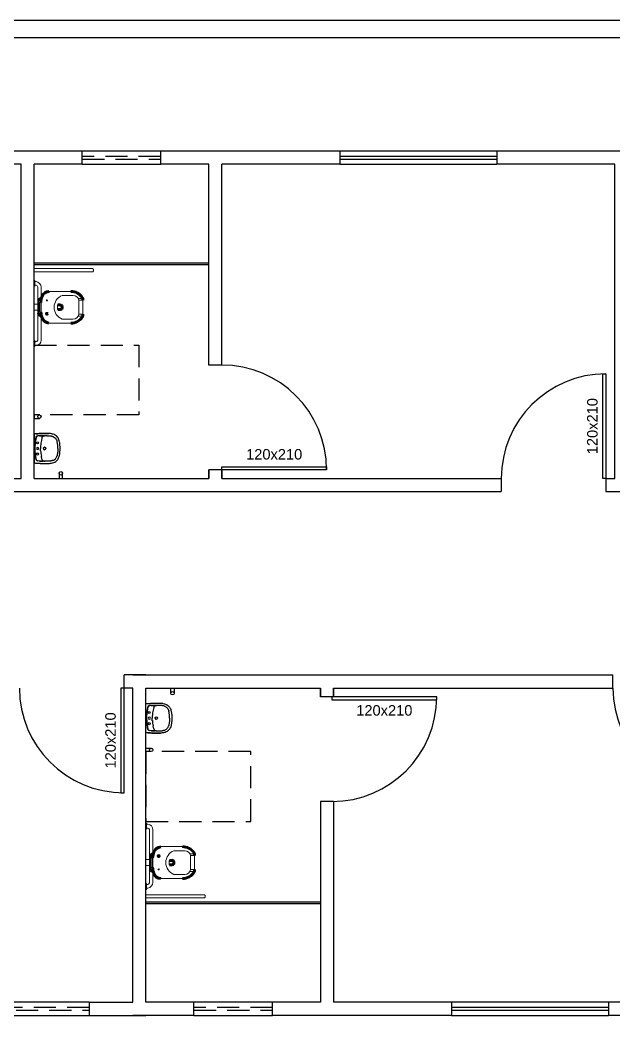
# Model space of a CAD drawing. Header units: centimetres. Extents: x 45464 to 685908, y 11779 to 14769.
# Drawn here: x 675155 to 675835, y 13613 to 14769 of the extents above; entities that cross this region are included whole.
import ezdxf
from ezdxf.enums import TextEntityAlignment as Align

# ---------------------------------------------------------------- set-up
doc = ezdxf.new("R2010")
doc.units = ezdxf.units.CM
doc.header["$LTSCALE"] = 4
doc.linetypes.add('DASHED2', pattern=[9.525, 6.35, -3.175])
for name, color, linetype in [('0.1', 1, 'Continuous'), ('0.2', 2, 'Continuous'), ('0.4', 4, 'Continuous'), ('0.6', 6, 'Continuous'), ('02-CONT', 2, 'Continuous'), ('08', 8, 'Continuous'), ('PDF1_PH - Metal', 253, 'Continuous'), ('PROJEÇÕES', 1, 'DASHED2')]:
    doc.layers.add(name, color=color, linetype=linetype)
doc.styles.add('2mm 1-50', font='arial.ttf', dxfattribs={"height": 0.1})

# ---------------------------------------------------------------- blocks, each defined once
blk = doc.blocks.new('1_00e-flat-52-flat-1')
at = {"color": 1}
blk.add_arc((34.1, 62.7), 120, 180, 270, dxfattribs=at)
at = {"layer": '02-CONT'}
blk.add_lwpolyline([(34.1, 62.7), (30.5, 62.7), (30.5, -57.3), (34.1, -57.3)], close=True, dxfattribs=at)
blk = doc.blocks.new('1_00e-flat-51-flat-1')
at = {"color": 1}
blk.add_arc((-62.7, -34.1), 120, 0, 90, dxfattribs=at)
at = {"layer": '02-CONT'}
blk.add_lwpolyline([(-62.7, -34.1), (-62.7, -30.5), (57.3, -30.5), (57.3, -34.1)], close=True, dxfattribs=at)
blk = doc.blocks.new('1_00e-flat-49-flat-1')
at = {"color": 1}
blk.add_arc((34.1, -62.7), 120, 90, 180, dxfattribs=at)
at = {"layer": '02-CONT'}
blk.add_lwpolyline([(34.1, -62.7), (30.5, -62.7), (30.5, 57.3), (34.1, 57.3)], close=True, dxfattribs=at)
blk = doc.blocks.new('1_00e-flat-41-flat-1')
at = {"color": 1}
blk.add_arc((34.1, 62.7), 120, 180, 270, dxfattribs=at)
at = {"layer": '02-CONT'}
blk.add_lwpolyline([(34.1, 62.7), (30.5, 62.7), (30.5, -57.3), (34.1, -57.3)], close=True, dxfattribs=at)
blk = doc.blocks.new('Barra 3-flat-26-flat-1')
at = {"layer": 'PDF1_PH - Metal', "lineweight": 9}
for points in [[(-25386.6, 19064.8), (-25386.6, 19071.5), (-25385.8, 19071.5), (-25385.8, 19064.8)], [(-25386.6, 18995.8), (-25386.6, 19002.6), (-25385.8, 19002.6), (-25385.8, 18995.8)]]:
    blk.add_lwpolyline(points, close=True, dxfattribs=at)
for points in [[(-25384.5, 19070.3), (-25385.8, 19070.3)], [(-25384.5, 19066), (-25385.8, 19066)], [(-25382.4, 19003.4), (-25382.4, 19064.4)], [(-25378.6, 19003.4), (-25378.6, 19064.4)], [(-25384.5, 19001.3), (-25385.8, 19001.3)], [(-25384.5, 18997.1), (-25385.8, 18997.1)]]:
    blk.add_lwpolyline(points, dxfattribs=at)
for centre, radius, start, end in [((-25384.7, 19064.1), 6.14, 0.0361, 87.9477), ((-25384.6, 19063.8), 2.26, 14.5016, 88.1815), ((-25385.6, 19004), 6.99, 278.6936, 357.1299), ((-25384.7, 19003.6), 2.27, 273.7735, 356.2236)]:
    blk.add_arc(centre, radius, start, end, dxfattribs=at)
blk = doc.blocks.new('bacia sanit-flat-24-flat-1')
at = {"layer": 'PDF1_PH - Metal', "lineweight": 9}
for points in [[(16680.1, -24414.1), (16655.1, -24414.1)], [(16682.6, -24418.8), (16682.2, -24418.8), (16681.8, -24418.8), (16681.3, -24418.8), (16680.5, -24418.8), (16672, -24418.8), (16671.6, -24418.8), (16671.2, -24418.8), (16670.8, -24418.8), (16670.3, -24418.8)], [(16693.7, -24422.2), (16688.6, -24422.2)], [(16643.3, -24428.9), (16638.2, -24428.9)], [(16643.3, -24425.3), (16643.3, -24425.6), (16643.3, -24439.1), (16643.3, -24439.9)], [(16644.1, -24437.4), (16644.1, -24437), (16644.1, -24436.6), (16644.1, -24428.1), (16644.1, -24427.7), (16644.1, -24427.2)], [(16644.5, -24426.8), (16644.5, -24426.8), (16645, -24426.8), (16645.4, -24426.8), (16645.8, -24426.8), (16645.8, -24432.3), (16645.8, -24437.8), (16645.4, -24437.8), (16645, -24437.8), (16644.5, -24437.8)], [(16665.7, -24429.8), (16665.3, -24429.8), (16664.8, -24429.8), (16664.8, -24430.2), (16664.8, -24430.6), (16664.8, -24431.1), (16664.8, -24431.5), (16664.8, -24431.9), (16664.8, -24432.3), (16664.8, -24432.7), (16664.8, -24433.2), (16664.8, -24433.6), (16664.8, -24434), (16664.8, -24434.4), (16664.8, -24434.9), (16665.3, -24434.9), (16665.3, -24434.9)], [(16689.4, -24424.3), (16693.6, -24424.3), (16694, -24424.3)], [(16689.4, -24429.4), (16689.4, -24428.9), (16689.4, -24428.5), (16689.4, -24428.1), (16689.4, -24427.7), (16689.4, -24427.2), (16689.4, -24426.8), (16689.4, -24426.4), (16689.4, -24426), (16689.4, -24425.6), (16689.4, -24425.1), (16689.4, -24424.7), (16689.4, -24424.3)], [(16689.4, -24424.3), (16693.6, -24424.3), (16694, -24424.3)], [(16689.4, -24435.7), (16689.4, -24435.3), (16689.4, -24434.9), (16689.4, -24434.4), (16689.4, -24434), (16689.4, -24433.6), (16689.4, -24433.2), (16689.4, -24432.7), (16689.4, -24432.3), (16689.4, -24431.9), (16689.4, -24431.5), (16689.4, -24431.1), (16689.4, -24430.6), (16689.4, -24430.2), (16689.4, -24429.4)], [(16694, -24440.4), (16694, -24439.9), (16694, -24439.5), (16694, -24439.1), (16694, -24438.7), (16694, -24438.2), (16694, -24437.8), (16694, -24437.4), (16694, -24437), (16694, -24436.6), (16694, -24436.1), (16694, -24435.7), (16694, -24435.3), (16694, -24434.9), (16694, -24434.4), (16694, -24434), (16694, -24433.6), (16694, -24433.2), (16694, -24432.7), (16694, -24432.3), (16694, -24431.9), (16694, -24431.5), (16694, -24431.1), (16694, -24430.6), (16694, -24430.2), (16694, -24429.8), (16694, -24429.4), (16694, -24428.9), (16694, -24428.5), (16694, -24428.1), (16694, -24427.7), (16694, -24427.2), (16694, -24426.8), (16694, -24426.4), (16694, -24426), (16694, -24425.6), (16694, -24425.1), (16694, -24424.7), (16694, -24424.3)], [(16643.3, -24435.7), (16638.2, -24435.7)], [(16670.3, -24445.9), (16670.8, -24445.9), (16671.2, -24445.9), (16671.6, -24445.9), (16672, -24445.9), (16680.5, -24445.9), (16680.9, -24445.9), (16681.3, -24445.9), (16681.8, -24445.9), (16682.2, -24445.9), (16682.6, -24445.9)], [(16693.7, -24442.5), (16688.6, -24442.5)], [(16689.4, -24440.4), (16689.4, -24439.9), (16689.4, -24439.5), (16689.4, -24439.1), (16689.4, -24438.7), (16689.4, -24438.2), (16689.4, -24437.8), (16689.4, -24437.4), (16689.4, -24437), (16689.4, -24436.6), (16689.4, -24436.1), (16689.4, -24435.7)], [(16689.4, -24440.4), (16693.6, -24440.4), (16694, -24440.4)], [(16655.1, -24450.5), (16680.1, -24450.5)]]:
    blk.add_lwpolyline(points, dxfattribs=at)
at = {"layer": 'PDF1_PH - Metal', "lineweight": 211}
for points in [[(16694, -24424.3, 0.086524), (16693.5, -24421.5, 0.264906), (16680.1, -24414.1)], [(16694, -24440.4, -0.086524), (16693.5, -24443.1, -0.264906), (16680.1, -24450.5)]]:
    blk.add_lwpolyline(points, format="xyb", dxfattribs=at)
blk.add_lwpolyline([(16670.3, -24432.3), (16670.3, -24432.3), (16670.3, -24432.3)], dxfattribs=at)
blk.add_circle((16652.8, -24424.9), 0.635, dxfattribs=at)
at = {"layer": 'PDF1_PH - Metal', "lineweight": 9}
blk.add_circle((16652.8, -24440.2), 0.635, dxfattribs=at)
at = {"layer": 'PDF1_PH - Metal', "lineweight": 211}
for centre, radius, start, end in [((16646.3, -24425.4), 3.02, 85.7407, 182.7074), ((16673.4, -24429), 27.6, 161.1987, 175.573), ((16656.6, -24424.4), 10.3, 98.1951, 155.373), ((16666.6, -23393.8), 1036, 269.9217, 270.0783), ((16667.8, -24432.3), 2.55, 275.8679, 84.1321), ((16646.3, -24439.1), 3.16, 195.3968, 271.8339), ((16672, -24436.5), 26.2, 182.9027, 198.9861), ((16655.4, -24441.7), 8.83, 202.1944, 269.6783), ((16666.6, -25678.1), 1243.2, 89.9347, 90.0653)]:
    blk.add_arc(centre, radius, start, end, dxfattribs=at)
at = {"layer": 'PDF1_PH - Metal', "lineweight": 9}
for centre, radius, start, end in [((16675.5, -24432.3), 14.5, 110.9822, 249.0178), ((16682.7, -24425.6), 6.82, 11.172, 90.6439), ((16644.5, -24427.2), 0.423, 90, 180), ((16644.5, -24437.4), 0.423, 180, 270), ((16682.7, -24439), 6.82, 269.3561, 348.828)]:
    blk.add_arc(centre, radius, start, end, dxfattribs=at)
blk = doc.blocks.new('L.51_P-flat-24-flat-1')
at = {"layer": '08'}
for p, q in [((0, 16), (0, 15.9)), ((0, -15.9), (0, 15.9)), ((0.6, 16.6), (0.6, 16.6)), ((0.6, 16.6), (0.7, 16.6)), ((2.3, 16.8), (2.3, 16.8)), ((6.1, 14.4), (4.1, 14.3)), ((6.1, 14.4), (4.1, 14.3)), ((6.1, 14.4), (6.1, 14.4)), ((8.9, 12.1), (8.2, 9)), ((11, 14.6), (10.2, 14.6)), ((11.9, 14.6), (12.2, 14.6)), ((16.6, 17.2), (16.6, 17.2)), ((21.1, 13.8), (21.1, 13.8)), ((0.8, 0), (0.8, 0)), ((1.8, 10.3), (1.8, 10.3)), ((1.8, -10.3), (1.8, -10.3)), ((8.9, -12.1), (8.2, -9)), ((0, -16), (0, -15.9)), ((0.6, -16.6), (0.6, -16.6)), ((0.7, -16.6), (0.6, -16.6)), ((2.3, -16.8), (2.3, -16.8)), ((6.1, -14.4), (4.1, -14.3)), ((6.1, -14.4), (4.1, -14.3)), ((6.1, -14.4), (6.1, -14.4)), ((11, -14.6), (10.2, -14.6)), ((11.9, -14.6), (12.2, -14.6)), ((16.6, -17.2), (16.6, -17.2)), ((21.1, -13.8), (21.1, -13.8))]:
    blk.add_line(p, q, dxfattribs=at)
for points in [[(0, 16), (0, 16, -0.380329), (0.6, 16.6)], [(0.7, 16.6), (0.7, 16.6, -0.007418), (2.3, 16.8)], [(2.3, 12.9), (2.3, 12.9, 0.047394), (0.8, 2.2)], [(0.8, 0), (0.8, 0, -0.05776), (2.3, 12.9)], [(2.3, 16.8, -0.006011), (4.1, 16.9, -0.005348), (6.8, 17.1, -0.004521), (12.1, 17.2, -0.006524), (14.4, 17.3, -0.013546), (16.6, 17.2)], [(2.3, 16.8, -0.00678), (3.9, 16.9, -0.004564), (5.7, 17, -0.002524), (7.5, 17.1, -0.004352), (12.1, 17.2, -0.006501), (14.4, 17.3, -0.013543), (16.6, 17.2)], [(4.1, 14.3), (4.1, 14.3, 0.334834), (2.3, 12.9)], [(2.3, 12.9), (2.3, 12.9, -0.332962), (4.1, 14.3)], [(2.3, 12.9), (2.3, 12.9, -0.000374), (2.3, 12.9)], [(4.1, 14.3), (4.1, 14.3, 0.000631), (4.1, 14.3)], [(11, 14.6, -0.005207), (9.8, 14.6, 0.005375), (9.2, 14.6, 0.00664), (8.6, 14.6, 0.004375), (7.9, 14.6, 0.001156), (6.7, 14.5, -0.003092), (6.1, 14.4)], [(6.1, 14.4, 0.002091), (6.5, 14.5, 0.001464), (7.6, 14.5, -0.004115), (8.4, 14.6, -0.007251), (9.2, 14.6)], [(8.9, 12.1), (8.9, 12.1, -0.307483), (11.5, 14.5)], [(9.2, 14.6, -0.00474), (9.5, 14.6, -0.002257), (9.8, 14.6, 0.000797), (10.2, 14.6)], [(11.6, 14.6), (11.6, 14.6, 0.000884), (11, 14.6)], [(11.6, 14.6, -0.048484), (11.6, 14.6, -0.048279), (11.6, 14.6, -0.084885), (11.6, 14.6, -0.141909), (11.6, 14.5, -0.057696), (11.6, 14.5, -0.043541), (11.6, 14.5, -0.040045), (11.6, 14.5, -0.034229), (11.6, 14.5, -0.023292), (11.6, 14.5, -0.016532), (11.6, 14.5, -0.014864), (11.5, 14.5, -0.018599), (11.5, 14.5, -0.010502), (11.5, 14.5)], [(11.7, 14.6), (11.7, 14.6, -0.021484), (11.6, 14.6)], [(11.6, 14.6, -0.041118), (11.6, 14.6, -0.033041), (11.6, 14.6, -0.026349), (11.6, 14.6, -0.020575), (11.6, 14.6, -0.016329), (11.6, 14.6, -0.013256), (11.6, 14.6, -0.016526), (11.6, 14.6, -0.01256), (11.6, 14.6, -0.007787), (11.7, 14.6)], [(11.6, 14.6, -0.032299), (11.6, 14.6, -0.039418), (11.6, 14.6, -0.046129), (11.6, 14.6, -0.058765), (11.6, 14.6, -0.15242), (11.6, 14.6, -0.058959), (11.6, 14.6, -0.046419), (11.6, 14.6, 0.005047), (11.6, 14.6, 0.034816), (11.6, 14.6, 0.004251), (11.6, 14.6, -0.041022), (11.6, 14.6)], [(18.6, 14.4, 0.025995), (16.2, 14.6, 0.0078), (15.4, 14.6, 0.006638), (12.2, 14.6)], [(16.6, 17.2, -0.021184), (18.8, 17, -0.011263), (19.8, 16.8)], [(21.1, 13.8, 0.022641), (19.9, 14.1, 0.018458), (18.6, 14.4)], [(19.8, 16.8, -0.041222), (22.4, 16.1, -0.064156), (24.9, 14.8, -0.11159), (27.5, 11.9, -0.047064), (28.4, 9.9, -0.01722), (28.7, 8.9, -0.01972), (29.1, 7.2, -0.013523), (29.3, 5.6, -0.009069), (29.5, 4)], [(21.1, 13.8, -0.030827), (22.2, 13.4, -0.09604), (24.4, 11.8, -0.063195), (25.3, 10.4, -0.034611), (25.9, 9.3, -0.022848), (26.2, 8.3)], [(0.8, 2.2), (0.8, 2.2, 0.010006), (0.8, 0)], [(0.8, -2.2), (0.8, -2.2, -0.010006), (0.8, 0)], [(7.3, 2.9, 0.012649), (7.2, 0.9, 0.007226), (7.2, 0)], [(10.5, 0), (10.5, 0, -0.124906), (10.7, 0.7)], [(10.7, 0.8), (10.7, 0.8, -0.2534), (11.9, 1.4)], [(12.1, 1.4), (12.1, 1.4, -0.381509), (13.4, 0)], [(26.9, 4.1, 0.00807), (26.7, 5.4, 0.011919), (26.5, 6.7, 0.013199), (26.3, 7.8, 0.008071), (26.2, 8.3)], [(27, 3.2), (27, 3.2, 0.005718), (26.9, 4.1)], [(27.1, 0), (27.1, 0, 0.019657), (27, 3.2)], [(29.5, 4), (29.5, 4, -0.024376), (29.7, 0)], [(29.7, 0), (29.7, 0, -0.024234), (29.5, -4)], [(0.8, 0), (0.8, 0, 0.05776), (2.3, -12.9)], [(2.3, -12.9), (2.3, -12.9, -0.047394), (0.8, -2.2)], [(7.3, -2.9, -0.012649), (7.2, -0.9, -0.007226), (7.2, 0)], [(10.5, 0), (10.5, 0, 0.124906), (10.7, -0.7)], [(10.7, -0.8), (10.7, -0.8, 0.2534), (11.9, -1.4)], [(12.1, -1.4), (12.1, -1.4, 0.381509), (13.4, 0)], [(29.5, -4, -0.007611), (29.3, -5.6, -0.01342), (29.1, -7.2, -0.036993), (28.4, -9.9, -0.053243), (27.3, -12.2, -0.127567), (24.2, -15.2, -0.05263), (21.9, -16.3, -0.024865), (20.3, -16.7, -0.007061), (19.8, -16.8)], [(21.1, -13.8, 0.030827), (22.2, -13.4, 0.09604), (24.4, -11.8, 0.063195), (25.3, -10.4, 0.034611), (25.9, -9.3, 0.022848), (26.2, -8.3)], [(26.9, -4.1, -0.00807), (26.7, -5.4, -0.011919), (26.5, -6.7, -0.013199), (26.3, -7.8, -0.008071), (26.2, -8.3)], [(27, -3.2), (27, -3.2, -0.005718), (26.9, -4.1)], [(27.1, 0), (27.1, 0, -0.019657), (27, -3.2)], [(0.6, -16.6), (0.6, -16.6, -0.380301), (0, -16)], [(2.3, -16.8), (2.3, -16.8, -0.007612), (0.7, -16.6)], [(4.1, -14.3), (4.1, -14.3, -0.334834), (2.3, -12.9)], [(2.3, -12.9), (2.3, -12.9, 0.000374), (2.3, -12.9)], [(2.3, -12.9), (2.3, -12.9, 0.332966), (4.1, -14.3)], [(2.3, -16.8, 0.006011), (4.1, -16.9, 0.005348), (6.8, -17.1, 0.004521), (12.1, -17.2, 0.006524), (14.4, -17.3, 0.013546), (16.6, -17.2)], [(16.6, -17.2, -0.014577), (14.4, -17.3, -0.005049), (13, -17.3, -0.003057), (11.2, -17.2, -0.003579), (6.6, -17.1, -0.005839), (3.9, -16.9, -0.006773), (2.3, -16.8)], [(4.1, -14.3), (4.1, -14.3, -0.000631), (4.1, -14.3)], [(11, -14.6, 0.005207), (9.8, -14.6, -0.005375), (9.2, -14.6, -0.00664), (8.6, -14.6, -0.004375), (7.9, -14.6, -0.001156), (6.7, -14.5, 0.003092), (6.1, -14.4)], [(6.1, -14.4, -0.002091), (6.5, -14.5, -0.001464), (7.6, -14.5, 0.004115), (8.4, -14.6, 0.007251), (9.2, -14.6)], [(8.9, -12.1), (8.9, -12.1, 0.307483), (11.5, -14.5)], [(9.2, -14.6, 0.00474), (9.5, -14.6, 0.002257), (9.8, -14.6, -0.000797), (10.2, -14.6)], [(11.6, -14.6), (11.6, -14.6, -0.000884), (11, -14.6)], [(11.6, -14.6, 0.048484), (11.6, -14.6, 0.048279), (11.6, -14.6, 0.084885), (11.6, -14.6, 0.141909), (11.6, -14.5, 0.057696), (11.6, -14.5, 0.043541), (11.6, -14.5, 0.040045), (11.6, -14.5, 0.034229), (11.6, -14.5, 0.023292), (11.6, -14.5, 0.016532), (11.6, -14.5, 0.014864), (11.5, -14.5, 0.018599), (11.5, -14.5, 0.010502), (11.5, -14.5)], [(11.5, -14.5, 0.009681), (11.5, -14.5, 0.009978), (11.5, -14.5, 0.026851), (11.5, -14.5, 0.027297), (11.5, -14.5, 0.027498), (11.5, -14.5, 0.032168), (11.5, -14.5, 0.049163), (11.5, -14.5, 0.186923), (11.5, -14.5, 0.107041), (11.5, -14.5, 0.038487), (11.5, -14.5, 0.012498), (11.5, -14.5, -0.025241), (11.5, -14.5, -0.046032), (11.5, -14.5)], [(11.5, -14.5, 0.031436), (11.5, -14.6, 0.037384), (11.5, -14.6, 0.040471), (11.5, -14.6, 0.050709), (11.5, -14.6, 0.178998), (11.5, -14.6, 0.053532), (11.5, -14.6, 0.043329), (11.5, -14.6, 0.036196), (11.5, -14.6, 0.039167), (11.5, -14.6, -0.07472), (11.5, -14.6, 0.042333), (11.5, -14.6)], [(11.5, -14.6, 0.034945), (11.5, -14.6, 0.02698), (11.5, -14.6, 0.021593), (11.5, -14.6, 0.016954), (11.5, -14.6, 0.017111), (11.5, -14.6, 0.016189), (11.5, -14.6, 0.01233), (11.6, -14.6, 0.012048), (11.6, -14.6)], [(11.7, -14.6), (11.7, -14.6, 0.021484), (11.6, -14.6)], [(11.6, -14.6, 0.032299), (11.6, -14.6, 0.039418), (11.6, -14.6, 0.046129), (11.6, -14.6, 0.058765), (11.6, -14.6, 0.15242), (11.6, -14.6, 0.058959), (11.6, -14.6, 0.046419), (11.6, -14.6, -0.005047), (11.6, -14.6, -0.034816), (11.6, -14.6, -0.004251), (11.6, -14.6, 0.041022), (11.6, -14.6)], [(11.6, -14.6, 0.041118), (11.6, -14.6, 0.033041), (11.6, -14.6, 0.026349), (11.6, -14.6, 0.020575), (11.6, -14.6, 0.016329), (11.6, -14.6, 0.013256), (11.6, -14.6, 0.016526), (11.6, -14.6, 0.01256), (11.6, -14.6, 0.007787), (11.7, -14.6)], [(12.2, -14.6, 0.002269), (13.8, -14.7, 0.004998), (15, -14.6, 0.007991), (16.2, -14.6, 0.025422), (18.6, -14.4)], [(19.8, -16.8, -0.02367), (17.6, -17.1, -0.009145), (16.6, -17.2)], [(18.6, -14.4, 0.020568), (20, -14.1, 0.019806), (21.1, -13.8)]]:
    blk.add_lwpolyline(points, format="xyb", dxfattribs=at)
at = {"layer": '08', "ltscale": 27.502596}
for centre in [(3.8, 6.4), (3.8, -6.4)]:
    blk.add_circle(centre, 1.22, dxfattribs=at)
at = {"layer": '08'}
for centre, radius, start, end in [((3.9, 0), 1.22, 0, 180), ((3.9, 0), 1.22, 180, 360), ((51.2, -0.7), 44, 167.345, 175.384), ((51.2, 0.7), 44, 184.616, 192.655)]:
    blk.add_arc(centre, radius, start, end, dxfattribs=at)
for centre, major_axis, ratio, start_param, end_param in [((12, 11.4), (-0.71, 3.15), 0.999971, 6.072313, 6.14966), ((11.9, 0), (-0.03, 1.44), 0.991671, 0.983616, 1.029637), ((11.9, 0), (-0.06, 1.44), 0.992169, 1.011226, 1.027848), ((12, 0), (-0.13, 1.46), 0.992499, 6.08291, 6.210576), ((11.9, 0), (-0.03, -1.44), 0.991671, 5.253548, 5.29957), ((11.9, 0), (-0.06, -1.44), 0.992169, 5.255337, 5.27196), ((12, 0), (-0.13, -1.46), 0.992499, 0.072609, 0.200275), ((11.5, -15.2), (-0.347, 0.538), 0.98852, 5.563301, 5.699979), ((11.5, -15.2), (-0.424, -0.48), 0.993745, 3.733046, 3.862859), ((12, -11.4), (-0.71, -3.15), 0.999971, 0.133525, 0.210872)]:
    blk.add_ellipse(centre, major_axis=major_axis, ratio=ratio, start_param=start_param, end_param=end_param, dxfattribs=at)
blk = doc.blocks.new('1_00e-flat-39-flat-1')
at = {"color": 1}
blk.add_arc((-62.7, 34.1), 120, 270, 0, dxfattribs=at)
at = {"layer": '02-CONT'}
blk.add_lwpolyline([(-62.7, 34.1), (-62.7, 30.5), (57.3, 30.5), (57.3, 34.1)], close=True, dxfattribs=at)
blk = doc.blocks.new('Barra 3-flat-24-flat-1')
at = {"layer": 'PDF1_PH - Metal', "lineweight": 9}
for points in [[(-25386.6, -18995.8), (-25386.6, -19002.6), (-25385.8, -19002.6), (-25385.8, -18995.8)], [(-25386.6, -19064.8), (-25386.6, -19071.5), (-25385.8, -19071.5), (-25385.8, -19064.8)]]:
    blk.add_lwpolyline(points, close=True, dxfattribs=at)
for points in [[(-25384.5, -18997.1), (-25385.8, -18997.1)], [(-25384.5, -19001.3), (-25385.8, -19001.3)], [(-25382.4, -19003.4), (-25382.4, -19064.4)], [(-25378.6, -19003.4), (-25378.6, -19064.4)], [(-25384.5, -19066), (-25385.8, -19066)], [(-25384.5, -19070.3), (-25385.8, -19070.3)]]:
    blk.add_lwpolyline(points, dxfattribs=at)
for centre, radius, start, end in [((-25385.6, -19004), 6.99, 2.8701, 81.3064), ((-25384.7, -19003.6), 2.27, 3.7764, 86.2265), ((-25384.7, -19064.1), 6.14, 272.0523, 359.9639), ((-25384.6, -19063.8), 2.26, 271.8185, 345.4984)]:
    blk.add_arc(centre, radius, start, end, dxfattribs=at)
blk = doc.blocks.new('bacia sanit-flat-22-flat-1')
at = {"layer": 'PDF1_PH - Metal', "lineweight": 9}
for points in [[(16655.1, 24450.5), (16680.1, 24450.5)], [(16643.3, 24435.7), (16638.2, 24435.7)], [(16643.3, 24425.3), (16643.3, 24425.6), (16643.3, 24439.1), (16643.3, 24439.9)], [(16644.1, 24437.4), (16644.1, 24437), (16644.1, 24436.6), (16644.1, 24428.1), (16644.1, 24427.7), (16644.1, 24427.2)], [(16644.5, 24426.8), (16644.5, 24426.8), (16645, 24426.8), (16645.4, 24426.8), (16645.8, 24426.8), (16645.8, 24432.3), (16645.8, 24437.8), (16645.4, 24437.8), (16645, 24437.8), (16644.5, 24437.8)], [(16665.7, 24429.8), (16665.3, 24429.8), (16664.8, 24429.8), (16664.8, 24430.2), (16664.8, 24430.6), (16664.8, 24431.1), (16664.8, 24431.5), (16664.8, 24431.9), (16664.8, 24432.3), (16664.8, 24432.7), (16664.8, 24433.2), (16664.8, 24433.6), (16664.8, 24434), (16664.8, 24434.4), (16664.8, 24434.9), (16665.3, 24434.9), (16665.3, 24434.9)], [(16670.3, 24445.9), (16670.8, 24445.9), (16671.2, 24445.9), (16671.6, 24445.9), (16672, 24445.9), (16680.5, 24445.9), (16680.9, 24445.9), (16681.3, 24445.9), (16681.8, 24445.9), (16682.2, 24445.9), (16682.6, 24445.9)], [(16693.7, 24442.5), (16688.6, 24442.5)], [(16689.4, 24440.4), (16693.6, 24440.4), (16694, 24440.4)], [(16689.4, 24440.4), (16689.4, 24439.9), (16689.4, 24439.5), (16689.4, 24439.1), (16689.4, 24438.7), (16689.4, 24438.2), (16689.4, 24437.8), (16689.4, 24437.4), (16689.4, 24437), (16689.4, 24436.6), (16689.4, 24436.1), (16689.4, 24435.7)], [(16689.4, 24435.7), (16689.4, 24435.3), (16689.4, 24434.9), (16689.4, 24434.4), (16689.4, 24434), (16689.4, 24433.6), (16689.4, 24433.2), (16689.4, 24432.7), (16689.4, 24432.3), (16689.4, 24431.9), (16689.4, 24431.5), (16689.4, 24431.1), (16689.4, 24430.6), (16689.4, 24430.2), (16689.4, 24429.4)], [(16694, 24440.4), (16694, 24439.9), (16694, 24439.5), (16694, 24439.1), (16694, 24438.7), (16694, 24438.2), (16694, 24437.8), (16694, 24437.4), (16694, 24437), (16694, 24436.6), (16694, 24436.1), (16694, 24435.7), (16694, 24435.3), (16694, 24434.9), (16694, 24434.4), (16694, 24434), (16694, 24433.6), (16694, 24433.2), (16694, 24432.7), (16694, 24432.3), (16694, 24431.9), (16694, 24431.5), (16694, 24431.1), (16694, 24430.6), (16694, 24430.2), (16694, 24429.8), (16694, 24429.4), (16694, 24428.9), (16694, 24428.5), (16694, 24428.1), (16694, 24427.7), (16694, 24427.2), (16694, 24426.8), (16694, 24426.4), (16694, 24426), (16694, 24425.6), (16694, 24425.1), (16694, 24424.7), (16694, 24424.3)], [(16643.3, 24428.9), (16638.2, 24428.9)], [(16689.4, 24429.4), (16689.4, 24428.9), (16689.4, 24428.5), (16689.4, 24428.1), (16689.4, 24427.7), (16689.4, 24427.2), (16689.4, 24426.8), (16689.4, 24426.4), (16689.4, 24426), (16689.4, 24425.6), (16689.4, 24425.1), (16689.4, 24424.7), (16689.4, 24424.3)], [(16689.4, 24424.3), (16693.6, 24424.3), (16694, 24424.3)], [(16689.4, 24424.3), (16693.6, 24424.3), (16694, 24424.3)], [(16680.1, 24414.1), (16655.1, 24414.1)], [(16682.6, 24418.8), (16682.2, 24418.8), (16681.8, 24418.8), (16681.3, 24418.8), (16680.5, 24418.8), (16672, 24418.8), (16671.6, 24418.8), (16671.2, 24418.8), (16670.8, 24418.8), (16670.3, 24418.8)], [(16693.7, 24422.2), (16688.6, 24422.2)]]:
    blk.add_lwpolyline(points, dxfattribs=at)
at = {"layer": 'PDF1_PH - Metal', "lineweight": 211}
for points in [[(16694, 24440.4, 0.086524), (16693.5, 24443.1, 0.264906), (16680.1, 24450.5)], [(16694, 24424.3, -0.086524), (16693.5, 24421.5, -0.264906), (16680.1, 24414.1)]]:
    blk.add_lwpolyline(points, format="xyb", dxfattribs=at)
blk.add_lwpolyline([(16670.3, 24432.3), (16670.3, 24432.3), (16670.3, 24432.3)], dxfattribs=at)
at = {"layer": 'PDF1_PH - Metal', "lineweight": 9}
blk.add_circle((16652.8, 24440.2), 0.635, dxfattribs=at)
at = {"layer": 'PDF1_PH - Metal', "lineweight": 211}
blk.add_circle((16652.8, 24424.9), 0.635, dxfattribs=at)
for centre, radius, start, end in [((16655.4, 24441.7), 8.83, 90.3217, 157.8056), ((16646.3, 24439.1), 3.16, 88.1661, 164.6032), ((16672, 24436.5), 26.2, 161.0139, 177.0973), ((16666.6, 25678.1), 1243.2, 269.9347, 270.0653), ((16667.8, 24432.3), 2.55, 275.8679, 84.1321), ((16646.3, 24425.4), 3.02, 177.2926, 274.2593), ((16673.4, 24429), 27.6, 184.427, 198.8013), ((16666.6, 23393.8), 1036, 89.9217, 90.0783), ((16656.6, 24424.4), 10.3, 204.627, 261.8049)]:
    blk.add_arc(centre, radius, start, end, dxfattribs=at)
at = {"layer": 'PDF1_PH - Metal', "lineweight": 9}
for centre, radius, start, end in [((16644.5, 24437.4), 0.423, 90, 180), ((16675.5, 24432.3), 14.5, 110.9822, 249.0178), ((16682.7, 24439), 6.82, 11.172, 90.6439), ((16644.5, 24427.2), 0.423, 180, 270), ((16682.7, 24425.6), 6.82, 269.3561, 348.828)]:
    blk.add_arc(centre, radius, start, end, dxfattribs=at)
blk = doc.blocks.new('L.51_P-flat-22-flat-1')
at = {"layer": '08'}
for p, q in [((0, 16), (0, 15.9)), ((0, 15.9), (0, -15.9)), ((0.6, 16.6), (0.6, 16.6)), ((0.7, 16.6), (0.6, 16.6)), ((2.3, 16.8), (2.3, 16.8)), ((6.1, 14.4), (4.1, 14.3)), ((6.1, 14.4), (4.1, 14.3)), ((6.1, 14.4), (6.1, 14.4)), ((8.9, 12.1), (8.2, 9)), ((11, 14.6), (10.2, 14.6)), ((11.9, 14.6), (12.2, 14.6)), ((16.6, 17.2), (16.6, 17.2)), ((21.1, 13.8), (21.1, 13.8)), ((1.8, 10.3), (1.8, 10.3)), ((0.8, 0), (0.8, 0)), ((1.8, -10.3), (1.8, -10.3)), ((8.9, -12.1), (8.2, -9)), ((0, -16), (0, -15.9)), ((0.6, -16.6), (0.6, -16.6)), ((0.6, -16.6), (0.7, -16.6)), ((2.3, -16.8), (2.3, -16.8)), ((6.1, -14.4), (4.1, -14.3)), ((6.1, -14.4), (4.1, -14.3)), ((6.1, -14.4), (6.1, -14.4)), ((11, -14.6), (10.2, -14.6)), ((11.9, -14.6), (12.2, -14.6)), ((16.6, -17.2), (16.6, -17.2)), ((21.1, -13.8), (21.1, -13.8))]:
    blk.add_line(p, q, dxfattribs=at)
for points in [[(0.6, 16.6), (0.6, 16.6, 0.380301), (0, 16)], [(2.3, 16.8), (2.3, 16.8, 0.007612), (0.7, 16.6)], [(2.3, 12.9), (2.3, 12.9, 0.047394), (0.8, 2.2)], [(0.8, 0), (0.8, 0, -0.05776), (2.3, 12.9)], [(2.3, 16.8, -0.006011), (4.1, 16.9, -0.005348), (6.8, 17.1, -0.004521), (12.1, 17.2, -0.006524), (14.4, 17.3, -0.013546), (16.6, 17.2)], [(16.6, 17.2, 0.014577), (14.4, 17.3, 0.005049), (13, 17.3, 0.003057), (11.2, 17.2, 0.003579), (6.6, 17.1, 0.005839), (3.9, 16.9, 0.006773), (2.3, 16.8)], [(4.1, 14.3), (4.1, 14.3, 0.334834), (2.3, 12.9)], [(2.3, 12.9), (2.3, 12.9, -0.332966), (4.1, 14.3)], [(2.3, 12.9), (2.3, 12.9, -0.000374), (2.3, 12.9)], [(4.1, 14.3), (4.1, 14.3, 0.000631), (4.1, 14.3)], [(11, 14.6, -0.005207), (9.8, 14.6, 0.005375), (9.2, 14.6, 0.00664), (8.6, 14.6, 0.004375), (7.9, 14.6, 0.001156), (6.7, 14.5, -0.003092), (6.1, 14.4)], [(6.1, 14.4, 0.002091), (6.5, 14.5, 0.001464), (7.6, 14.5, -0.004115), (8.4, 14.6, -0.007251), (9.2, 14.6)], [(8.9, 12.1), (8.9, 12.1, -0.307483), (11.5, 14.5)], [(9.2, 14.6, -0.00474), (9.5, 14.6, -0.002257), (9.8, 14.6, 0.000797), (10.2, 14.6)], [(11.6, 14.6), (11.6, 14.6, 0.000884), (11, 14.6)], [(11.6, 14.6, -0.048484), (11.6, 14.6, -0.048279), (11.6, 14.6, -0.084885), (11.6, 14.6, -0.141909), (11.6, 14.5, -0.057696), (11.6, 14.5, -0.043541), (11.6, 14.5, -0.040045), (11.6, 14.5, -0.034229), (11.6, 14.5, -0.023292), (11.6, 14.5, -0.016532), (11.6, 14.5, -0.014864), (11.5, 14.5, -0.018599), (11.5, 14.5, -0.010502), (11.5, 14.5)], [(11.5, 14.5, -0.031436), (11.5, 14.6, -0.037384), (11.5, 14.6, -0.040471), (11.5, 14.6, -0.050709), (11.5, 14.6, -0.178998), (11.5, 14.6, -0.053532), (11.5, 14.6, -0.043329), (11.5, 14.6, -0.036196), (11.5, 14.6, -0.039167), (11.5, 14.6, 0.07472), (11.5, 14.6, -0.042333), (11.5, 14.6)], [(11.5, 14.6, -0.034945), (11.5, 14.6, -0.02698), (11.5, 14.6, -0.021593), (11.5, 14.6, -0.016954), (11.5, 14.6, -0.017111), (11.5, 14.6, -0.016189), (11.5, 14.6, -0.01233), (11.6, 14.6, -0.012048), (11.6, 14.6)], [(11.5, 14.5, -0.009681), (11.5, 14.5, -0.009978), (11.5, 14.5, -0.026851), (11.5, 14.5, -0.027297), (11.5, 14.5, -0.027498), (11.5, 14.5, -0.032168), (11.5, 14.5, -0.049163), (11.5, 14.5, -0.186923), (11.5, 14.5, -0.107041), (11.5, 14.5, -0.038487), (11.5, 14.5, -0.012498), (11.5, 14.5, 0.025241), (11.5, 14.5, 0.046032), (11.5, 14.5)], [(11.7, 14.6), (11.7, 14.6, -0.021484), (11.6, 14.6)], [(11.6, 14.6, -0.032299), (11.6, 14.6, -0.039418), (11.6, 14.6, -0.046129), (11.6, 14.6, -0.058765), (11.6, 14.6, -0.15242), (11.6, 14.6, -0.058959), (11.6, 14.6, -0.046419), (11.6, 14.6, 0.005047), (11.6, 14.6, 0.034816), (11.6, 14.6, 0.004251), (11.6, 14.6, -0.041022), (11.6, 14.6)], [(11.6, 14.6, -0.041118), (11.6, 14.6, -0.033041), (11.6, 14.6, -0.026349), (11.6, 14.6, -0.020575), (11.6, 14.6, -0.016329), (11.6, 14.6, -0.013256), (11.6, 14.6, -0.016526), (11.6, 14.6, -0.01256), (11.6, 14.6, -0.007787), (11.7, 14.6)], [(12.2, 14.6, -0.002269), (13.8, 14.7, -0.004998), (15, 14.6, -0.007991), (16.2, 14.6, -0.025422), (18.6, 14.4)], [(19.8, 16.8, 0.02367), (17.6, 17.1, 0.009145), (16.6, 17.2)], [(18.6, 14.4, -0.020568), (20, 14.1, -0.019806), (21.1, 13.8)], [(29.5, 4, 0.007611), (29.3, 5.6, 0.01342), (29.1, 7.2, 0.036993), (28.4, 9.9, 0.053243), (27.3, 12.2, 0.127567), (24.2, 15.2, 0.05263), (21.9, 16.3, 0.024865), (20.3, 16.7, 0.007061), (19.8, 16.8)], [(21.1, 13.8, -0.030827), (22.2, 13.4, -0.09604), (24.4, 11.8, -0.063195), (25.3, 10.4, -0.034611), (25.9, 9.3, -0.022848), (26.2, 8.3)], [(0.8, 2.2), (0.8, 2.2, 0.010006), (0.8, 0)], [(0.8, 0), (0.8, 0, 0.05776), (2.3, -12.9)], [(7.3, 2.9, 0.012649), (7.2, 0.9, 0.007226), (7.2, 0)], [(7.3, -2.9, -0.012649), (7.2, -0.9, -0.007226), (7.2, 0)], [(10.5, 0), (10.5, 0, -0.124906), (10.7, 0.7)], [(10.7, 0.8), (10.7, 0.8, -0.2534), (11.9, 1.4)], [(12.1, 1.4), (12.1, 1.4, -0.381509), (13.4, 0)], [(12.1, -1.4), (12.1, -1.4, 0.381509), (13.4, 0)], [(26.9, 4.1, 0.00807), (26.7, 5.4, 0.011919), (26.5, 6.7, 0.013199), (26.3, 7.8, 0.008071), (26.2, 8.3)], [(27, 3.2), (27, 3.2, 0.005718), (26.9, 4.1)], [(27.1, 0), (27.1, 0, 0.019657), (27, 3.2)], [(27.1, 0), (27.1, 0, -0.019657), (27, -3.2)], [(29.7, 0), (29.7, 0, 0.024234), (29.5, 4)], [(0.8, -2.2), (0.8, -2.2, -0.010006), (0.8, 0)], [(2.3, -12.9), (2.3, -12.9, -0.047394), (0.8, -2.2)], [(10.5, 0), (10.5, 0, 0.124906), (10.7, -0.7)], [(10.7, -0.8), (10.7, -0.8, 0.2534), (11.9, -1.4)], [(19.8, -16.8, 0.041222), (22.4, -16.1, 0.064156), (24.9, -14.8, 0.11159), (27.5, -11.9, 0.047064), (28.4, -9.9, 0.01722), (28.7, -8.9, 0.01972), (29.1, -7.2, 0.013523), (29.3, -5.6, 0.009069), (29.5, -4)], [(21.1, -13.8, 0.030827), (22.2, -13.4, 0.09604), (24.4, -11.8, 0.063195), (25.3, -10.4, 0.034611), (25.9, -9.3, 0.022848), (26.2, -8.3)], [(26.9, -4.1, -0.00807), (26.7, -5.4, -0.011919), (26.5, -6.7, -0.013199), (26.3, -7.8, -0.008071), (26.2, -8.3)], [(27, -3.2), (27, -3.2, -0.005718), (26.9, -4.1)], [(29.5, -4), (29.5, -4, 0.024376), (29.7, 0)], [(0, -16), (0, -16, 0.380329), (0.6, -16.6)], [(0.7, -16.6), (0.7, -16.6, 0.007418), (2.3, -16.8)], [(4.1, -14.3), (4.1, -14.3, -0.334834), (2.3, -12.9)], [(2.3, -12.9), (2.3, -12.9, 0.000374), (2.3, -12.9)], [(2.3, -12.9), (2.3, -12.9, 0.332962), (4.1, -14.3)], [(2.3, -16.8, 0.006011), (4.1, -16.9, 0.005348), (6.8, -17.1, 0.004521), (12.1, -17.2, 0.006524), (14.4, -17.3, 0.013546), (16.6, -17.2)], [(2.3, -16.8, 0.00678), (3.9, -16.9, 0.004564), (5.7, -17, 0.002524), (7.5, -17.1, 0.004352), (12.1, -17.2, 0.006501), (14.4, -17.3, 0.013543), (16.6, -17.2)], [(4.1, -14.3), (4.1, -14.3, -0.000631), (4.1, -14.3)], [(11, -14.6, 0.005207), (9.8, -14.6, -0.005375), (9.2, -14.6, -0.00664), (8.6, -14.6, -0.004375), (7.9, -14.6, -0.001156), (6.7, -14.5, 0.003092), (6.1, -14.4)], [(6.1, -14.4, -0.002091), (6.5, -14.5, -0.001464), (7.6, -14.5, 0.004115), (8.4, -14.6, 0.007251), (9.2, -14.6)], [(8.9, -12.1), (8.9, -12.1, 0.307483), (11.5, -14.5)], [(9.2, -14.6, 0.00474), (9.5, -14.6, 0.002257), (9.8, -14.6, -0.000797), (10.2, -14.6)], [(11.6, -14.6), (11.6, -14.6, -0.000884), (11, -14.6)], [(11.6, -14.6, 0.048484), (11.6, -14.6, 0.048279), (11.6, -14.6, 0.084885), (11.6, -14.6, 0.141909), (11.6, -14.5, 0.057696), (11.6, -14.5, 0.043541), (11.6, -14.5, 0.040045), (11.6, -14.5, 0.034229), (11.6, -14.5, 0.023292), (11.6, -14.5, 0.016532), (11.6, -14.5, 0.014864), (11.5, -14.5, 0.018599), (11.5, -14.5, 0.010502), (11.5, -14.5)], [(11.7, -14.6), (11.7, -14.6, 0.021484), (11.6, -14.6)], [(11.6, -14.6, 0.041118), (11.6, -14.6, 0.033041), (11.6, -14.6, 0.026349), (11.6, -14.6, 0.020575), (11.6, -14.6, 0.016329), (11.6, -14.6, 0.013256), (11.6, -14.6, 0.016526), (11.6, -14.6, 0.01256), (11.6, -14.6, 0.007787), (11.7, -14.6)], [(11.6, -14.6, 0.032299), (11.6, -14.6, 0.039418), (11.6, -14.6, 0.046129), (11.6, -14.6, 0.058765), (11.6, -14.6, 0.15242), (11.6, -14.6, 0.058959), (11.6, -14.6, 0.046419), (11.6, -14.6, -0.005047), (11.6, -14.6, -0.034816), (11.6, -14.6, -0.004251), (11.6, -14.6, 0.041022), (11.6, -14.6)], [(18.6, -14.4, -0.025995), (16.2, -14.6, -0.0078), (15.4, -14.6, -0.006638), (12.2, -14.6)], [(16.6, -17.2, 0.021184), (18.8, -17, 0.011263), (19.8, -16.8)], [(21.1, -13.8, -0.022641), (19.9, -14.1, -0.018458), (18.6, -14.4)]]:
    blk.add_lwpolyline(points, format="xyb", dxfattribs=at)
at = {"layer": '08', "ltscale": 27.502596}
for centre in [(3.8, 6.4), (3.8, -6.4)]:
    blk.add_circle(centre, 1.22, dxfattribs=at)
at = {"layer": '08'}
for centre, radius, start, end in [((3.9, 0), 1.22, 0, 180), ((3.9, 0), 1.22, 180, 360), ((51.2, -0.7), 44, 167.345, 175.384), ((51.2, 0.7), 44, 184.616, 192.655)]:
    blk.add_arc(centre, radius, start, end, dxfattribs=at)
for centre, major_axis, ratio, start_param, end_param in [((11.5, 15.2), (0.347, 0.538), 0.98852, -2.558386, -2.421709), ((11.5, 15.2), (0.424, -0.48), 0.993745, -0.721267, -0.591454), ((12, 11.4), (0.71, -3.15), 0.999971, 2.93072, 3.008068), ((11.9, 0), (0.03, -1.44), 0.991671, -2.157977, -2.111955), ((11.9, 0), (0.06, -1.44), 0.992169, -2.130367, -2.113744), ((12, 0), (0.13, -1.46), 0.992499, 2.941317, 3.068984), ((11.9, 0), (0.03, 1.44), 0.991671, 2.111955, 2.157977), ((11.9, 0), (0.06, 1.44), 0.992169, 2.113744, 2.130367), ((12, 0), (0.13, 1.46), 0.992499, -3.068984, -2.941317), ((12, -11.4), (0.71, 3.15), 0.999971, -3.008068, -2.93072)]:
    blk.add_ellipse(centre, major_axis=major_axis, ratio=ratio, start_param=start_param, end_param=end_param, dxfattribs=at)

msp = doc.modelspace()

# ---------------------------------------------------------------- linework, layer by layer
at = {"layer": '0.1', "linetype": 'DASHED2'}
for p, q in [((675316, 14612.9), (675226, 14612.9)), ((675226, 14609.9), (675316, 14609.9)), ((675234, 13638), (675074, 13638)), ((675074, 13635), (675234, 13635)), ((675444, 13638), (675354, 13638)), ((675354, 13635), (675444, 13635))]:
    msp.add_line(p, q, dxfattribs=at)
at = {"layer": '0.1'}
for p, q in [((675171, 14490.9), (675371, 14490.9)), ((675171, 14488.9), (675371, 14488.9)), ((675299, 13759), (675499, 13759)), ((675299, 13757), (675499, 13757))]:
    msp.add_line(p, q, dxfattribs=at)
at = {"layer": '0.2'}
for p, q in [((675701, 14618.9), (675521, 14618.9)), ((675701, 14612.9), (675521, 14612.9)), ((675521, 14609.9), (675701, 14609.9)), ((675521, 14603.9), (675701, 14603.9)), ((675829, 13644), (675649, 13644)), ((675829, 13638), (675649, 13638)), ((675649, 13635), (675829, 13635)), ((675649, 13629), (675829, 13629))]:
    msp.add_line(p, q, dxfattribs=at)
at = {"layer": '0.4'}
for points in [[(672545.7, 11779.4), (672526.1, 11779.4), (672908, 14768.9), (685908.5, 14768.9), (685070.5, 12352.6)], [(672548.9, 11799.4), (672925.6, 14748.9), (685880.4, 14748.9), (685056.3, 12372.6)]]:
    msp.add_lwpolyline(points, dxfattribs=at)
at = {"layer": '0.6'}
for p, q in [((675226, 14603.9), (675226, 14618.9)), ((675316, 14618.9), (675226, 14618.9)), ((675316, 14603.9), (675316, 14618.9)), ((675521, 14618.9), (675521, 14603.9)), ((675701, 14618.9), (675701, 14603.9)), ((675226, 14603.9), (675316, 14603.9)), ((675386, 14373.9), (675371, 14373.9)), ((675386, 14253.9), (675371, 14253.9)), ((675706, 14243.9), (675706, 14228.9)), ((675826, 14243.9), (675826, 14228.9)), ((675274, 14004), (675274, 14019)), ((675834, 14004), (675834, 14019)), ((675514, 13994), (675499, 13994)), ((675514, 13874), (675499, 13874)), ((675234, 13644), (675074, 13644)), ((675234, 13644), (675234, 13629)), ((675354, 13629), (675354, 13644)), ((675444, 13644), (675354, 13644)), ((675444, 13629), (675444, 13644)), ((675649, 13644), (675649, 13629)), ((675829, 13644), (675829, 13629)), ((675074, 13629), (675234, 13629)), ((675354, 13629), (675444, 13629))]:
    msp.add_line(p, q, dxfattribs=at)
for points in [[(675171, 14618.9), (675093.5, 14618.9)], [(675226, 14618.9), (675156, 14618.9)], [(675386, 14618.9), (675316, 14618.9)], [(675521, 14618.9), (675371, 14618.9)], [(675851, 14618.9), (675701, 14618.9)], [(675146, 14243.9), (675156, 14243.9), (675156, 14603.9), (675093.5, 14603.9)], [(675171, 14243.9), (675171, 14603.9)], [(675226, 14603.9), (675171, 14603.9)], [(675371, 14373.9), (675371, 14603.9), (675316, 14603.9)], [(675386, 14373.9), (675386, 14603.9)], [(675521, 14603.9), (675386, 14603.9)], [(675826, 14243.9), (675836, 14243.9), (675836, 14603.9), (675701, 14603.9)], [(675171, 14243.9), (675371, 14243.9), (675371, 14253.9)], [(675371, 14253.9), (675371, 14243.9)], [(675386, 14243.9), (675386, 14253.9)], [(675386, 14253.9), (675386, 14243.9), (675706, 14243.9)], [(675146, 14228.9), (675171, 14228.9)], [(675156, 14228.9), (675386, 14228.9)], [(675371, 14228.9), (675706, 14228.9)], [(675826, 14228.9), (675851, 14228.9)], [(675299, 14019), (675274, 14019)], [(675284, 14019), (675514, 14019)], [(675499, 14019), (675834, 14019)], [(675234, 13644), (675284, 13644), (675284, 14004), (675274, 14004)], [(675284, 13644), (675284, 14004)], [(675299, 13644), (675299, 14004)], [(675354, 13644), (675299, 13644), (675299, 14004), (675499, 14004), (675499, 13994)], [(675499, 13994), (675499, 14004)], [(675514, 14004), (675514, 13994)], [(675514, 13994), (675514, 14004), (675834, 14004)], [(675954, 14004), (675964, 14004), (675964, 13644), (675829, 13644)], [(675499, 13874), (675499, 13644), (675444, 13644)], [(675514, 13874), (675514, 13644)], [(675649, 13644), (675514, 13644)], [(675234, 13629), (675299, 13629)], [(675354, 13629), (675284, 13629)], [(675514, 13629), (675444, 13629)], [(675649, 13629), (675499, 13629)], [(675979, 13629), (675829, 13629)]]:
    msp.add_lwpolyline(points, dxfattribs=at)
at = {"layer": 'PDF1_PH - Metal', "lineweight": 9}
for points in [[(675237.9, 14484.4), (675171, 14484.4)], [(675237.9, 14480.6), (675171, 14480.6)], [(675365.9, 13767.3), (675299, 13767.3)], [(675365.9, 13763.5), (675299, 13763.5)]]:
    msp.add_lwpolyline(points, dxfattribs=at)
for points in [[(675237.9, 14484.4, -0.176777), (675238.3, 14484.2, -0.043904), (675238.4, 14484.1, -0.042425), (675238.5, 14484, -0.033143), (675238.6, 14483.8, -0.033667), (675238.7, 14483.5, -0.038328), (675238.8, 14483, -0.068668), (675238.8, 14481.9, -0.032308), (675238.7, 14481.4, -0.033667), (675238.6, 14481.2, -0.032003), (675238.5, 14481, -0.096572), (675238.2, 14480.7, -0.164767), (675237.9, 14480.6)], [(675365.9, 13763.5, 0.176777), (675366.3, 13763.7, 0.043904), (675366.4, 13763.8, 0.042425), (675366.5, 13763.9, 0.033143), (675366.6, 13764.1, 0.033667), (675366.7, 13764.4, 0.038328), (675366.8, 13764.9, 0.068668), (675366.8, 13766, 0.032308), (675366.7, 13766.4, 0.033667), (675366.6, 13766.7, 0.032003), (675366.5, 13766.9, 0.096572), (675366.2, 13767.2, 0.164767), (675365.9, 13767.3)]]:
    msp.add_lwpolyline(points, format="xyb", dxfattribs=at)
at = {"layer": 'PDF1_PH - Metal'}
for points in [[(675177, 14316.8), (675171, 14316.8), (675171, 14312.8), (675177, 14312.8)], [(675199.5, 14249.9), (675199.5, 14243.9), (675203.5, 14243.9), (675203.5, 14249.9)], [(675327.5, 13998), (675327.5, 14004), (675331.5, 14004), (675331.5, 13998)], [(675305, 13931.1), (675299, 13931.1), (675299, 13935.1), (675305, 13935.1)]]:
    msp.add_lwpolyline(points, dxfattribs=at)
for centre in [(675177, 14314.8), (675201.5, 14249.9), (675329.5, 13998), (675305, 13933.1)]:
    msp.add_circle(centre, 2, dxfattribs=at)
at = {"layer": 'PROJEÇÕES', "color": 250}
for points in [[(675171, 14396.8), (675291, 14396.8), (675291, 14316.8), (675171, 14316.8)], [(675299, 13851.1), (675419, 13851.1), (675419, 13931.1), (675299, 13931.1)]]:
    msp.add_lwpolyline(points, close=True, dxfattribs=at)

# ---------------------------------------------------------------- block references
at = {"layer": '0.6'}
for name, p in [('Barra 3-flat-24-flat-1', (700557.6, 33466.7)), ('bacia sanit-flat-22-flat-1', (658532.8, -9992.2)), ('1_00e-flat-51-flat-1', (675448.7, 14288)), ('1_00e-flat-49-flat-1', (675791.9, 14306.6)), ('L.51_P-flat-22-flat-1', (675171, 14278.4)), ('1_00e-flat-52-flat-1', (675239.9, 13941.3)), ('1_00e-flat-41-flat-1', (675919.9, 13941.3)), ('1_00e-flat-39-flat-1', (675574.8, 13959.9)), ('L.51_P-flat-24-flat-1', (675299, 13969.5)), ('Barra 3-flat-26-flat-1', (700685.6, -5222.4)), ('bacia sanit-flat-24-flat-1', (658660.8, 38236.4))]:
    msp.add_blockref(name, p, dxfattribs=at)

# ---------------------------------------------------------------- texts
at = {"layer": '02-CONT', "style": '2mm 1-50'}
for p in [(675810.4, 14303.9), (675258.4, 13944)]:
    msp.add_text('120x210', height=12, rotation=90, dxfattribs=at).set_placement(p, align=Align.MIDDLE_CENTER)
for p in [(675445.9, 14271.7), (675572.1, 13978.4)]:
    msp.add_text('120x210', height=12, dxfattribs=at).set_placement(p, align=Align.MIDDLE_CENTER)

doc.saveas('drawing.dxf')
